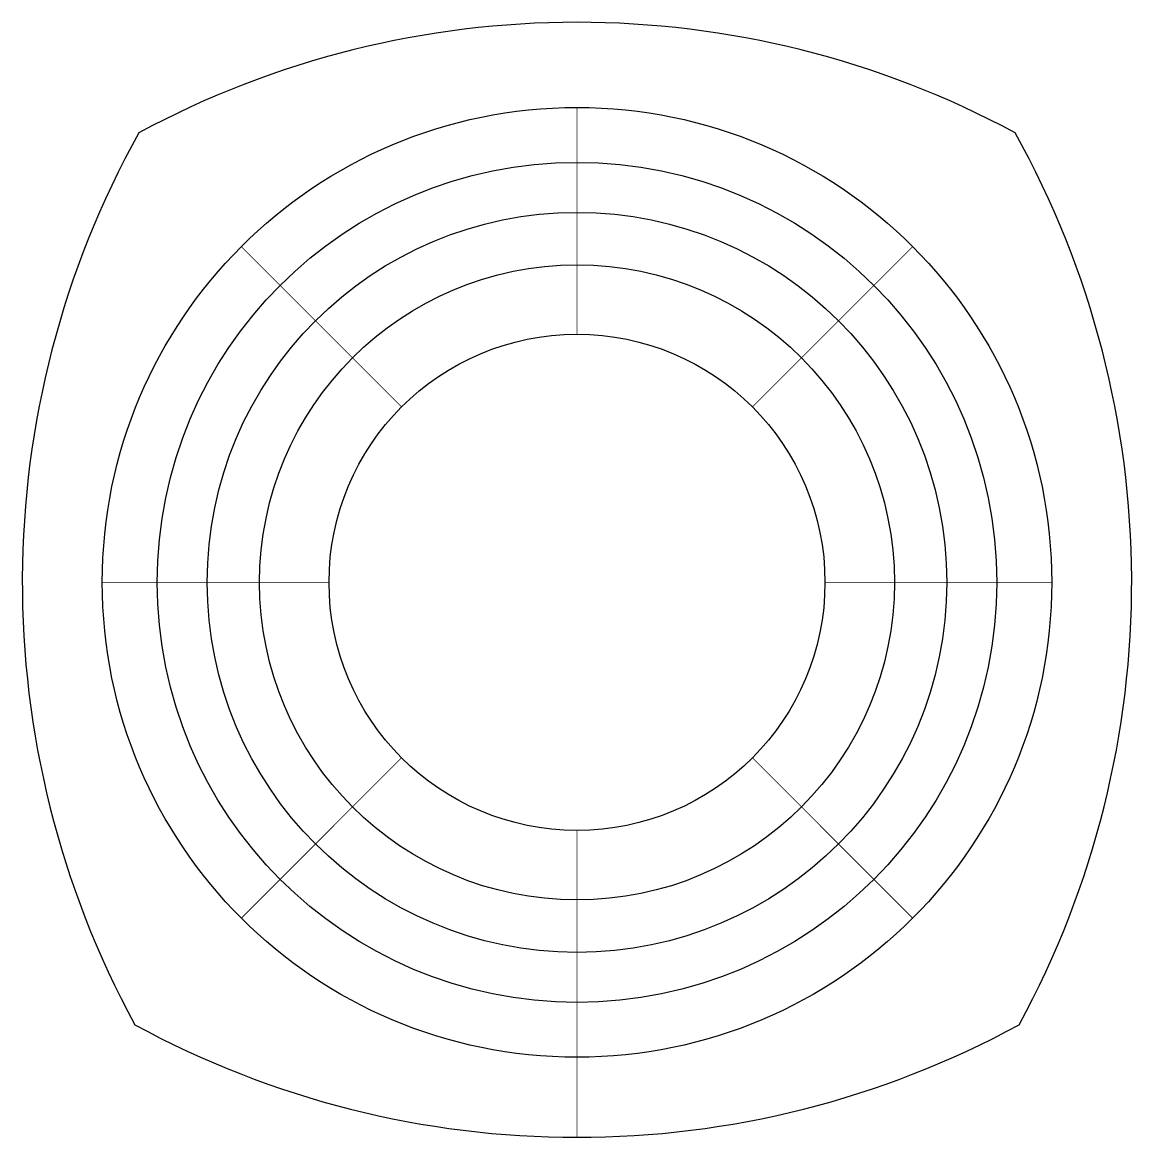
# Model space of a CAD drawing. Extents: x -0.75 to 0.75, y -0.75 to 0.76.
import ezdxf

# ---------------------------------------------------------------- set-up
doc = ezdxf.new("R2010")
doc.units = 0
doc.header["$MEASUREMENT"] = 0
doc.layers.add('1', color=2, linetype='CONTINUOUS')

msp = doc.modelspace()

# ---------------------------------------------------------------- linework, layer by layer
at = {"layer": '1', "color": 4, "const_width": 0.001}
for points in [[(0, 0.6418), (0, 0.3353)], [(-0.4538, 0.4538), (-0.2371, 0.2371)], [(0.4538, 0.4538), (0.2371, 0.2371)], [(-0.6418, 0), (-0.3353, 0)], [(0.3353, 0), (0.6418, 0)], [(-0.2371, -0.2371), (-0.4538, -0.4538)], [(0.2371, -0.2371), (0.4538, -0.4538)], [(0, -0.3353), (0, -0.75)]]:
    msp.add_lwpolyline(points, dxfattribs=at)
at = {"layer": '1', "color": 4}
for radius in [0.6418, 0.5676, 0.5, 0.4292, 0.3353]:
    msp.add_circle((0, 0), radius, dxfattribs=at)
for centre, start, end in [((0, -0.4931), 61.7116, 118.2884), ((0.5, 0), 150.9162, 208.5701), ((-0.5, 0), 331.4299, 29.0838), ((0, 0.5), 241.4299, 298.5701)]:
    msp.add_arc(centre, 1.25, start, end, dxfattribs=at)

doc.saveas('drawing.dxf')
